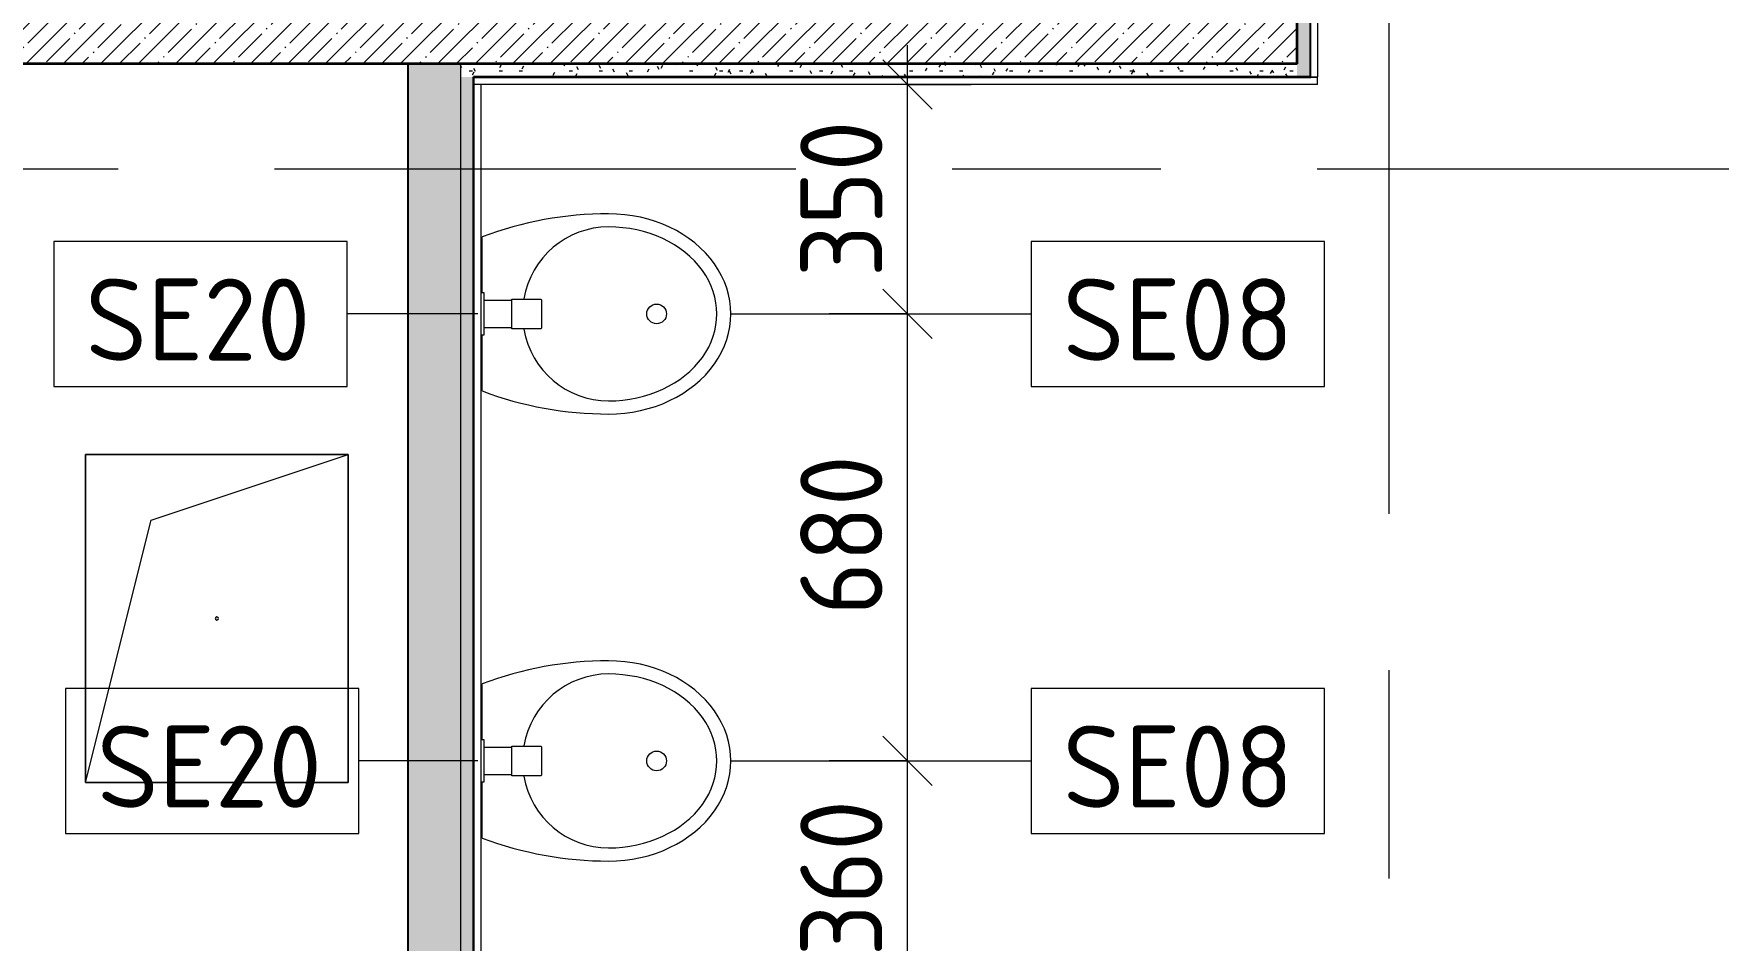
# Model space of a CAD drawing. Header units: millimetres. Extents: x 63482 to 319368, y -8553 to 29000.
# Drawn here: x 68496 to 71061, y 2425 to 3806 of the extents above; entities that cross this region are included whole.
import ezdxf

# ---------------------------------------------------------------- set-up
doc = ezdxf.new("R2010")
doc.units = ezdxf.units.MM
doc.linetypes.add('Осевая', pattern=[1587.5, 317.5, -238.125, 793.75, -238.125])
for name, color, linetype, lineweight in [('A-ANNO-DIMS', 7, 'Continuous', 9), ('A-ANNO-DIMS-50', 7, 'Continuous', 9), ('A-GENM', 7, 'Continuous', 9), ('A-WALL', 7, 'Continuous', 9), ('I-WALL', 7, 'Continuous', 9), ('P-SANR-FIXT-IDEN', 7, 'Continuous', 9), ('Оси-2', 7, 'Осевая', 9)]:
    doc.layers.add(name, color=color, linetype=linetype, lineweight=lineweight)
for name, color, linetype, lineweight, true_color in [('A-GENM-1', 7, 'Continuous', 9, 0x4994b4), ('A-WALL-1', 7, 'Continuous', 25, 0x3c3c3c), ('A-WALL-3', 7, 'Continuous', 35, 0x3c3c3c), ('A-WALL-FNSH-1', 7, 'Continuous', 15, 0x3c3c3c), ('P-SANR-FIXT-1', 7, 'Continuous', 15, 0x4994b4)]:
    doc.layers.add(name, color=color, linetype=linetype, lineweight=lineweight, true_color=true_color)
doc.styles.add('GOST Common', font='GOST_Common.ttf', dxfattribs={"height": 125})
doc.styles.add('ISOCPEUR', font='isocpeur.ttf', dxfattribs={"width": 0.9, "height": 125})
doc.dimstyles.new('ISO-2_5_0_9К_БОЛЬШОЙ', dxfattribs={"dimscale": 304.8, "dimtxt": 124.497647, "dimasz": 0.246063, "dimexe": 0.19685, "dimexo": 0.492126, "dimgap": 0, "dimtad": 1, "dimdec": 0, "dimrnd": 10, "dimzin": 0, "dimdsep": 46, "dimtxsty": 'ISOCPEUR', "dimblk1": 'OBLIQUE', "dimblk2": 'OBLIQUE', "dimsah": 1, "dimcen": 0.09, "dimdle": 0.19685, "dimazin": 0, "dimtfac": 1, "dimtdec": 4, "dimtix": 1, "dimtmove": 0, "dimatfit": 3, "dimfxl": 1, "dimtvp": 1, "dimtolj": 1, "dimtzin": 0, "dimarcsym": 2})
pattern_1 = [(0, (0, 0), (60.96, 15.24), [5.029, -40.691, 5.029, -40.691, -243.84]), (0, (0, 0), (60.96, 15.24), [-91.44, 5.029, -86.411, 5.029, -40.691, -106.68]), (0, (0, 0), (60.96, 15.24), [-228.6, 5.029, -25.451, 5.029, -71.171]), (120, (22.86, 7.62), (-43.678227, 45.1729086), [5.029, -40.691, 5.029, -40.691, -243.84]), (120, (22.86, 7.62), (-43.678227, 45.1729086), [-91.44, 5.029, -86.411, 5.029, -40.691, -106.68]), (120, (22.86, 7.62), (-43.678227, 45.1729086), [-228.6, 5.029, -25.451, 5.029, -71.171]), (240, (30.48, 38.1), (-17.281773, -60.4129086), [5.029, -40.691, 5.029, -40.691, -243.84]), (240, (30.48, 38.1), (-17.281773, -60.4129086), [-91.44, 5.029, -86.411, 5.029, -40.691, -106.68]), (240, (30.48, 38.1), (-17.281773, -60.4129086), [-228.6, 5.029, -25.451, 5.029, -71.171])]

# ---------------------------------------------------------------- blocks, each defined once
blk = doc.blocks.new('GM_Отверстие прямоугольное _в плите_ - Отверстие-21609437-Фрагмент 3_1')
at = {"layer": 'A-GENM'}
for p, q in [((-200, -250), (-200, 250)), ((-200, 250), (200, 250)), ((200, 250), (-200, 250)), ((-200, 250), (-200, -250)), ((-100, 150), (200, 250)), ((200, 250), (200, -250)), ((200, -250), (200, 250)), ((-200, -250), (-100, 150)), ((200, -250), (-200, -250)), ((-200, -250), (200, -250))]:
    blk.add_line(p, q, dxfattribs=at)
for start, end in [(360, 180), (180, 360)]:
    blk.add_arc((0, 0), 2.5, start, end, dxfattribs=at)
blk = doc.blocks.new('Urinal - Urinal-30617152-Фрагмент 3_1')
at = {"layer": 'P-SANR-FIXT-1'}
for p, q in [((-117.4, -2.6), (-32.5, -2.6)), ((32.5, -2.6), (117.4, -2.6))]:
    blk.add_line(p, q, dxfattribs=at)
blk.add_circle((0, -268.3), 15, dxfattribs=at)
for centre, start, end in [((392.4, -195), 159.3261, 180), ((-392.4, -195), 360, 20.6739)]:
    blk.add_arc(centre, 544.9, start, end, dxfattribs=at)
for major_axis, ratio, start_param, end_param in [((-132.5, 0), 0.987707, 4.886922, 6.283185), ((132.5, 0), 0.987707, 0, 1.396263), ((0, 186.2), 0.819068, 1.570796, 4.712389), ((0, 165), 0.80303, 1.570796, 4.712389)]:
    blk.add_ellipse((0, -195), major_axis=major_axis, ratio=ratio, start_param=start_param, end_param=end_param, dxfattribs=at)
blk = doc.blocks.new('Sanitary_Taps-Mixers_Gessi_70388-HABITO-External-part-for-wall-moun - 707 - Black Metal Brushed PVD-30902499-Фрагмент 3_1')
at = {"layer": 'A-GENM-1'}
for p, q in [((69176.9, 3411.5), (69181.3, 3411.5)), ((69176.9, 3411.5), (69181.3, 3411.5)), ((69181.3, 3411.5), (69181.3, 3346.5)), ((69181.3, 3411.5), (69181.3, 3400)), ((69181.3, 3400), (69224.3, 3400)), ((69224.3, 3356.5), (69224.3, 3401.5)), ((69224.3, 3401.5), (69268.3, 3401.5)), ((69224.3, 3400), (69224.3, 3401.5)), ((69224.3, 3401.5), (69268.3, 3401.5)), ((69268.3, 3401.5), (69269.3, 3400.5)), ((69268.3, 3401.5), (69269.3, 3400.5)), ((69269.3, 3400.5), (69269.3, 3357.5)), ((69269.3, 3400.5), (69269.3, 3357.5)), ((69181.3, 3346.5), (69176.9, 3346.5)), ((69181.3, 3346.5), (69176.9, 3346.5)), ((69224.3, 3358), (69181.3, 3358)), ((69181.3, 3358), (69181.3, 3346.5)), ((69224.3, 3356.5), (69224.3, 3358)), ((69268.3, 3356.5), (69224.3, 3356.5)), ((69268.3, 3356.5), (69224.3, 3356.5)), ((69269.3, 3357.5), (69268.3, 3356.5)), ((69269.3, 3357.5), (69268.3, 3356.5))]:
    blk.add_line(p, q, dxfattribs=at)
blk = doc.blocks.new('М_сантехническая_рамка1 - В рамке-30590747-Фрагмент 3_1')
at = {"layer": 'P-SANR-FIXT-IDEN'}
for p, q in [((4.293, 2.24), (-4.639, 2.24)), ((-4.639, 2.24), (-4.639, -2.178)), ((4.293, -2.178), (4.293, 2.24)), ((-4.639, -2.178), (4.293, -2.178))]:
    blk.add_line(p, q, dxfattribs=at)
blk = doc.blocks.new('DIMBLOCK7-Фрагмент 3_1')
at = {"layer": 'A-ANNO-DIMS-50', "lineweight": 20}
for p, q in [((69826.7, 2698), (69789.2, 2735.5)), ((69826.7, 2698), (69864.2, 2660.5)), ((69826.7, 2340), (69789.2, 2377.5)), ((69826.7, 2340), (69864.2, 2302.5))]:
    blk.add_line(p, q, dxfattribs=at)
at = {"layer": 'A-ANNO-DIMS-50'}
for p, q in [((69707.5, 2698), (69886.7, 2698)), ((69826.7, 2698), (69707.5, 2698)), ((69826.7, 2280), (69826.7, 2698)), ((69923.7, 2340), (69766.7, 2340)), ((69826.7, 2340), (69923.7, 2340))]:
    blk.add_line(p, q, dxfattribs=at)
at = {"layer": 'A-ANNO-DIMS-50', "color": 0, "insert": (69663.4, 2400.5), "char_height": 125, "width": 284.429, "attachment_point": 1, "rotation": 90, "line_spacing_factor": 1.149209, "style": 'ISOCPEUR'}
blk.add_mtext('360', dxfattribs=at)
blk = doc.blocks.new('_Oblique')
at = {"color": 0, "linetype": 'ByBlock', "lineweight": -2}
blk.add_line((-0.5, -0.5), (0.5, 0.5), dxfattribs=at)
blk = doc.blocks.new('DIMBLOCK8-Фрагмент 3_1')
at = {"layer": 'A-ANNO-DIMS-50', "lineweight": 20}
for p, q in [((69826.7, 3379), (69789.2, 3416.5)), ((69826.7, 3379), (69864.2, 3341.5)), ((69826.7, 2698), (69789.2, 2735.5)), ((69826.7, 2698), (69864.2, 2660.5))]:
    blk.add_line(p, q, dxfattribs=at)
at = {"layer": 'A-ANNO-DIMS-50'}
for p, q in [((69707.5, 3379), (69886.7, 3379)), ((69826.7, 3379), (69707.5, 3379)), ((69826.7, 2698), (69826.7, 3379)), ((69707.5, 2698), (69886.7, 2698)), ((69826.7, 2698), (69707.5, 2698))]:
    blk.add_line(p, q, dxfattribs=at)
at = {"layer": 'A-ANNO-DIMS-50', "color": 0, "insert": (69663.4, 2920), "char_height": 125, "width": 284.429, "attachment_point": 1, "rotation": 90, "line_spacing_factor": 1.149209, "style": 'ISOCPEUR'}
blk.add_mtext('680', dxfattribs=at)
blk = doc.blocks.new('DIMBLOCK9-Фрагмент 3_1')
at = {"layer": 'A-ANNO-DIMS-50'}
for p, q in [((69826.7, 3379), (69826.7, 3788.5)), ((69923.7, 3728.5), (69766.7, 3728.5)), ((69826.7, 3728.5), (69923.7, 3728.5)), ((69707.5, 3379), (69886.7, 3379)), ((69826.7, 3379), (69707.5, 3379))]:
    blk.add_line(p, q, dxfattribs=at)
at = {"layer": 'A-ANNO-DIMS-50', "lineweight": 20}
for p, q in [((69826.7, 3728.5), (69789.2, 3766)), ((69826.7, 3728.5), (69864.2, 3691)), ((69826.7, 3379), (69789.2, 3416.5)), ((69826.7, 3379), (69864.2, 3341.5))]:
    blk.add_line(p, q, dxfattribs=at)
at = {"layer": 'A-ANNO-DIMS-50', "color": 0, "insert": (69663.4, 3435.2), "char_height": 125, "width": 284.429, "attachment_point": 1, "rotation": 90, "line_spacing_factor": 1.149209, "style": 'ISOCPEUR'}
blk.add_mtext('350', dxfattribs=at)

msp = doc.modelspace()

# ---------------------------------------------------------------- hatches: boundary and pattern name
at = {"layer": 'I-WALL'}
h = msp.add_hatch(dxfattribs=at)
h.set_pattern_fill('FP_10', color=256, style=0, pattern_type=2)
h.set_pattern_definition(pattern_1)
h.paths.add_polyline_path([(70420, 3740), (70440, 3740), (70440, 7680), (70420, 7680), (70420, 3760)])
h = msp.add_hatch(dxfattribs=at)
h.set_pattern_fill('FP_3', color=256, style=0, pattern_type=2)
h.set_pattern_definition([(45, (0, 0), (-28.512667, 28.512667), []), (45, (28.51, 0), (-28.512667, 28.512667), [50.403, -10.081, 1.676, -8.404])])
h.paths.add_polyline_path([(68465, 3760), (70420, 3760), (70420, 3980), (67080, 3980), (67080, 3760), (68385, 3760)])
h = msp.add_hatch(dxfattribs=at)
h.set_pattern_fill('FP_4', color=256, style=0, pattern_type=2)
h.set_pattern_definition([(135, (0, 0), (-37.717076, -37.717076), [53.34, -8.89, 1.778, -8.89]), (135, (0, 37.694), (-37.717076, -37.717076), []), (50, (0, 0), (63.763904, -5.57885), [6.668, -73.343]), (355, (0, 0), (-12.334876, 66.869514), [5.334, -58.674]), (100.451, (5.314, -0.465), (51.43036, 61.29098), [5.667, -62.332]), (46.184, (0, 17.78), (94.87722, -14.71484), [10.001, -110.014]), (96.636, (7.91, 16.55), (83.09115, 86.5993), [8.5, -93.497]), (351.184, (0, 17.78), (83.09204, 86.59928), [8.001, -88.011]), (21, (8.89, 13.335), (53.064487, -35.792726), [6.667, -73.342]), (326, (8.89, 13.335), (21.63066, 64.46546), [5.334, -58.674]), (71.451, (13.31, 10.35), (74.69646, 28.672367), [5.667, -62.332]), (37.5, (0, 0), (1.080413, 29.594271), [1.676, -56.286, 1.676, -57.887, -58.896]), (37.5, (0, 0), (1.080413, 29.594271), [-117.526, 1.676, -57.22]), (7.5, (0, 0), (23.386368, 35.063507), [1.676, -32.283, 1.676, -54.953, -22.447]), (7.5, (0, 0), (23.386368, 35.063507), [-90.589, 1.676, -20.771]), (327.5, (-19.825, 0), (47.456567, -2.005468), [1.676, -20.549, 1.676, -67.666, -92.012]), (327.5, (-19.825, 0), (47.456567, -2.005468), [-91.567, 1.676, -90.335]), (317.5, (-28.715, 0), (51.844948, 8.89904), [1.676, -27.216, 1.676, -44.374, -65.342]), (317.5, (-28.715, 0), (51.844948, 8.89904), [-74.943, 1.676, -63.665])])
h.paths.add_polyline_path([(69145.9, 120), (69145.9, 3760), (69065.9, 3760), (69065.9, 120)])
h = msp.add_hatch(dxfattribs=at)
h.set_pattern_fill('FP_10', color=256, style=0, pattern_type=2)
h.set_pattern_definition(pattern_1)
h.paths.add_polyline_path([(69145.9, 3740), (70420, 3740), (70420, 3760), (69145.9, 3760)])
h = msp.add_hatch(dxfattribs=at)
h.set_pattern_fill('FP_10', color=256, style=0, pattern_type=2)
h.set_pattern_definition(pattern_1)
h.paths.add_polyline_path([(69145.9, 120), (69165.9, 120), (69165.9, 3740), (69145.9, 3740), (69145.9, 863.4)])

# ---------------------------------------------------------------- linework, layer by layer
at = {"layer": 'A-WALL'}
msp.add_line((69145.9, 3760), (69145.9, 120), dxfattribs=at)
at = {"layer": 'A-WALL-1'}
for p, q in [((70440, 7660), (70440, 3740)), ((69065.9, 3760), (69065.9, 120)), ((69165.9, 140), (69165.9, 3740)), ((70440, 3740), (69165.9, 3740))]:
    msp.add_line(p, q, dxfattribs=at)
at = {"layer": 'A-WALL-3'}
for q in [(70420, 3980), (67080, 3760)]:
    msp.add_line((70420, 3760), q, dxfattribs=at)
at = {"layer": 'A-WALL-FNSH-1'}
for p, q in [((70441, 3739), (70441, 7659)), ((69166.9, 3739), (70441, 3739)), ((69166.9, 141), (69166.9, 3739))]:
    msp.add_line(p, q, dxfattribs=at)
at = {"layer": 'I-WALL'}
for p, q in [((70451, 7649), (70451, 3740)), ((69165.9, 3739.5), (70451, 3739.5)), ((70451, 3728.5), (69165.9, 3728.5)), ((69176.9, 3728.5), (69176.9, 151)), ((70440, 3740), (70451, 3740)), ((70451, 3728.5), (70451, 3739.5))]:
    msp.add_line(p, q, dxfattribs=at)
at = {"layer": 'P-SANR-FIXT-IDEN'}
for p, q in [((69172.3, 3379), (68973.5, 3379)), ((69557.5, 3379), (70015.2, 3379)), ((69172.3, 2698), (68991.1, 2698)), ((69557.5, 2698), (70015.2, 2698))]:
    msp.add_line(p, q, dxfattribs=at)
at = {"layer": 'Оси-2'}
for p, q in [((70560, -656.3), (70560, 7892.8)), ((65132.2, 3600), (71311.9, 3600))]:
    msp.add_line(p, q, dxfattribs=at)

# ---------------------------------------------------------------- block references
at = {"layer": 'A-GENM'}
msp.add_blockref('GM_Отверстие прямоугольное _в плите_ - Отверстие-21609437-Фрагмент 3_1', (68775, 2915), dxfattribs=at)
at = {"layer": 'P-SANR-FIXT-1', "rotation": 89.9999999999999}
for p in [(69176.3, 3379), (69176.3, 2698)]:
    msp.add_blockref('Urinal - Urinal-30617152-Фрагмент 3_1', p, dxfattribs=at)
at = {"layer": 'P-SANR-FIXT-1'}
for p in [(0, 0), (0, -681)]:
    msp.add_blockref('Sanitary_Taps-Mixers_Gessi_70388-HABITO-External-part-for-wall-moun - 707 - Black Metal Brushed PVD-30902499-Фрагмент 3_1', p, dxfattribs=at)
at = {"layer": 'P-SANR-FIXT-IDEN', "xscale": 49.99999999999998, "yscale": 49.99999999999998, "zscale": 49.99999999999998}
for p in [(68758.8, 3377.4), (70247.1, 3377.4), (68776.4, 2696.4), (70247.1, 2696.4)]:
    msp.add_blockref('М_сантехническая_рамка1 - В рамке-30590747-Фрагмент 3_1', p, dxfattribs=at)

# ---------------------------------------------------------------- texts
at = {"layer": 'P-SANR-FIXT-IDEN', "char_height": 125, "width": 444.937, "attachment_point": 1, "style": 'GOST Common'}
for s, insert in [('SE20', (68574.5, 3432.8)), ('SE08', (70062.9, 3432.8)), ('SE20', (68592.1, 2751.8)), ('SE08', (70062.9, 2751.8))]:
    msp.add_mtext(s, dxfattribs=dict(at, insert=insert))

# ---------------------------------------------------------------- dimensions: what is measured, and where the dimension line sits
at = {"layer": 'A-ANNO-DIMS'}
for base, p1, p2, override, picture, middle in [((69826.7487, 3728.5), (69557.4597, 3378.975), (69773.7157, 3728.5), {"dimpost": '<>', "dimfxl": 411.01629}, 'DIMBLOCK9-Фрагмент 3_1', (69764.2487, 3553.7375)), ((69826.7, 3379), (69557.5, 2698), (69557.5, 3379), {"dimpost": '<>', "dimfxl": 681}, 'DIMBLOCK8-Фрагмент 3_1', (69764.2, 3038.5)), ((69826.7, 2698), (69773.7, 2340), (69557.5, 2698), {"dimpost": '<>', "dimfxl": 418.225745}, 'DIMBLOCK7-Фрагмент 3_1', (69764.2, 2519))]:
    dim = msp.add_linear_dim(base=base, p1=p1, p2=p2, angle=90, dimstyle='ISO-2_5_0_9К_БОЛЬШОЙ', override=override, dxfattribs=at)
    dim.commit()
    dim.dimension.update_dxf_attribs({"geometry": picture, "text_midpoint": middle})

doc.saveas('drawing.dxf')
